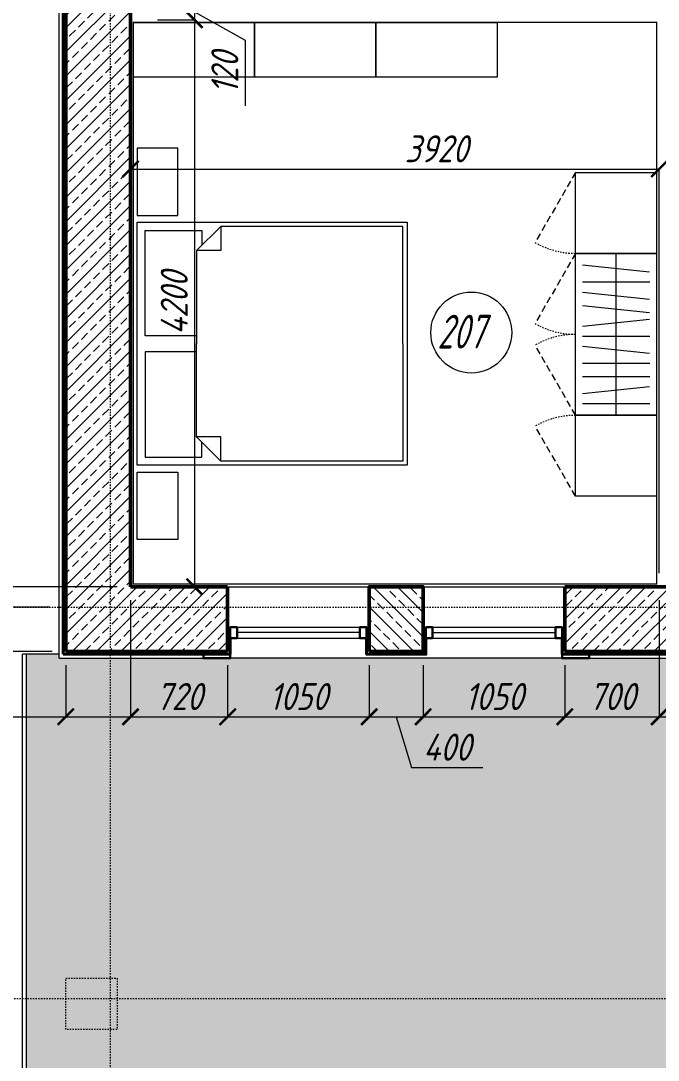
# Model space of a CAD drawing. Header units: millimetres. Extents: x 54 to 1314, y 20 to 614.
# Drawn here: x 570.9 to 618.1, y 416.6 to 493.6 of the extents above; entities that cross this region are included whole.
import ezdxf

# ---------------------------------------------------------------- set-up
doc = ezdxf.new("R2010")
doc.units = ezdxf.units.MM
for name, pattern in [('ACAD_ISO02W100', [15, 12, -3]), ('CENTER2', [1.125, 0.75, -0.125, 0.125, -0.125]), ('невидимая', [9.525, 6.35, -3.175]), ('невидимая2', [0.1875, 0.125, -0.0625])]:
    doc.linetypes.add(name, pattern=pattern)
for name, color, linetype, lineweight in [('A_ОКНА', 4, 'Continuous', 13), ('A_ПЕРЕГОР', 213, 'Continuous', 40), ('A_РАЗМ.ОСНОВНЫЕ', 4, 'Continuous', 13), ('A_ТЕХНОЛОГ', 36, 'Continuous', 9), ('TX', 2, 'Continuous', 9), ('А_МАРК.ПОМЕЩЕНИЙ', 173, 'Continuous', 20), ('А_МЕБЕЛЬ', 36, 'Continuous', 9), ('А_НЕВИДИМЫЕ', 8, 'ACAD_ISO02W100', 9), ('А_ОК.ПЕРЕПЛЕТ', 4, 'Continuous', 30), ('А_ПЕРВЫЙ ПЛАН', 102, 'Continuous', 15), ('А_СТЕНЫ ГАЗОБЕТОН', 5, 'Continuous', 50), ('А_ШТУКАТУРКА ФАСАД', 7, 'Continuous', 15), ('ОСИ', 40, 'CENTER2', 18), ('ШТРИХОВКА', 93, 'Continuous', 9)]:
    doc.layers.add(name, color=color, linetype=linetype, lineweight=lineweight)
doc.styles.add('ROMANS', font='romans.shx', dxfattribs={"width": 0.8, "oblique": 15})
doc.styles.add('SPDS', font='romans.shx', dxfattribs={"width": 0.85, "oblique": 15})
doc.dimstyles.new('100', dxfattribs={"dimtxt": 2, "dimasz": 1.2, "dimexe": 0, "dimexo": 1, "dimgap": 0.5, "dimtad": 1, "dimdec": 0, "dimlfac": 100, "dimdsep": 46, "dimtxsty": 'ROMANS', "dimblk1": 'ARCHTICK', "dimblk2": 'ARCHTICK', "dimsah": 1, "dimcen": 2, "dimclrd": 256, "dimclre": 256, "dimclrt": 256, "dimadec": 0, "dimazin": 2, "dimtfac": 1, "dimtdec": 0, "dimtmove": 1, "dimatfit": 3, "dimfxl": 1, "dimtvp": 1.5, "dimtolj": 1, "dimtzin": 0, "dimlwd": -1, "dimlwe": -1, "dimarcsym": 0})
pattern_1 = [(45, (289238.3103, -36474.056), (-0.898025612, 0.898025612), []), (45, (289239.2083, -36474.056), (-0.898025612, 0.898025612), [0.635, -0.3175])]

# ---------------------------------------------------------------- blocks, each defined once
blk = doc.blocks.new('_ARCHTICK')
at = {"color": 0, "linetype": 'ByBlock', "const_width": 0.15}
blk.add_lwpolyline([(-0.5, -0.5), (0.5, 0.5)], dxfattribs=at)
blk = doc.blocks.new('*D348')
at = {"layer": 'A_РАЗМ.ОСНОВНЫЕ', "transparency": 16777216}
for p, q in [((579.025, 492.721), (579.025, 482.664)), ((579.025, 482.664), (618.225, 482.664)), ((618.225, 452.717), (618.225, 482.664))]:
    blk.add_line(p, q, dxfattribs=at)
at = {"layer": 'Defpoints', "color": 0, "transparency": 16777216}
for p in [(579.025, 493.721), (618.225, 482.664), (618.225, 451.717)]:
    blk.add_point(p, dxfattribs=at)
at = {"layer": 'A_РАЗМ.ОСНОВНЫЕ', "transparency": 16777216, "xscale": 1.2, "yscale": 1.2, "zscale": 1.2, "rotation": 180}
blk.add_blockref('_ARCHTICK', (579.025, 482.664), dxfattribs=at)
at = {"layer": 'A_РАЗМ.ОСНОВНЫЕ', "transparency": 16777216, "xscale": 1.2, "yscale": 1.2, "zscale": 1.2}
blk.add_blockref('_ARCHTICK', (618.225, 482.664), dxfattribs=at)
at = {"layer": 'A_РАЗМ.ОСНОВНЫЕ', "transparency": 16777216, "insert": (601.699, 484.164), "char_height": 2, "attachment_point": 5, "style": 'ROMANS'}
blk.add_mtext('\\A1;3920', dxfattribs=at)
blk = doc.blocks.new('*D363')
at = {"layer": 'A_РАЗМ.ОСНОВНЫЕ', "transparency": 16777216}
for p, q in [((581.025, 494.921), (583.768, 494.921)), ((583.768, 494.921), (583.768, 493.721)), ((581.025, 493.721), (583.768, 493.721)), ((583.768, 494.321), (587.518, 492.213)), ((587.518, 492.213), (587.518, 487.351))]:
    blk.add_line(p, q, dxfattribs=at)
at = {"layer": 'Defpoints', "color": 0, "transparency": 16777216}
for p in [(580.025, 494.921), (580.025, 493.721), (583.768, 493.721)]:
    blk.add_point(p, dxfattribs=at)
at = {"layer": 'A_РАЗМ.ОСНОВНЫЕ', "transparency": 16777216, "xscale": 1.2, "yscale": 1.2, "zscale": 1.2}
for p, rotation in [((583.768, 494.921), 90), ((583.768, 493.721), 270)]:
    blk.add_blockref('_ARCHTICK', p, dxfattribs=dict(at, rotation=rotation))
at = {"layer": 'A_РАЗМ.ОСНОВНЫЕ', "transparency": 16777216, "insert": (586.018, 489.782), "char_height": 2, "attachment_point": 5, "rotation": 90, "style": 'ROMANS'}
blk.add_mtext('\\A1;120', dxfattribs=at)
blk = doc.blocks.new('*D364')
at = {"layer": 'A_РАЗМ.ОСНОВНЫЕ', "transparency": 16777216}
for p, q in [((581.025, 493.721), (583.768, 493.721)), ((583.768, 493.721), (583.768, 451.717)), ((581.025, 451.717), (583.768, 451.717))]:
    blk.add_line(p, q, dxfattribs=at)
at = {"layer": 'Defpoints', "color": 0, "transparency": 16777216}
for p in [(580.025, 493.721), (580.025, 451.717), (583.768, 451.717)]:
    blk.add_point(p, dxfattribs=at)
at = {"layer": 'A_РАЗМ.ОСНОВНЫЕ', "transparency": 16777216, "xscale": 1.2, "yscale": 1.2, "zscale": 1.2}
for p, rotation in [((583.768, 493.721), 90), ((583.768, 451.717), 270)]:
    blk.add_blockref('_ARCHTICK', p, dxfattribs=dict(at, rotation=rotation))
at = {"layer": 'A_РАЗМ.ОСНОВНЫЕ', "transparency": 16777216, "insert": (582.268, 472.719), "char_height": 2, "attachment_point": 5, "rotation": 90, "style": 'ROMANS'}
blk.add_mtext('\\A1;4200', dxfattribs=at)
blk = doc.blocks.new('KR 2')
at = {"color": 0}
for p, q in [((1016.582, 1034.353), (1016.582, 1014.353)), ((1034.582, 1034.353), (1016.582, 1034.353)), ((1034.582, 1014.353), (1034.582, 1034.353)), ((1017.182, 1033.753), (1017.182, 1029.553)), ((1024.982, 1033.753), (1017.182, 1033.753)), ((1024.982, 1029.953), (1024.982, 1033.753)), ((1026.182, 1029.953), (1026.182, 1033.753)), ((1026.182, 1033.753), (1033.982, 1033.753)), ((1033.982, 1033.753), (1033.982, 1029.553)), ((1018.682, 1029.953), (1016.882, 1028.153)), ((1017.182, 1029.553), (1018.282, 1029.553)), ((1018.682, 1029.953), (1025.582, 1029.953)), ((1018.682, 1028.153), (1018.682, 1029.953)), ((1032.482, 1029.953), (1025.582, 1029.953)), ((1032.482, 1029.953), (1034.282, 1028.153)), ((1032.482, 1028.153), (1032.482, 1029.953)), ((1033.982, 1029.553), (1032.882, 1029.553)), ((1016.882, 1028.153), (1018.682, 1028.153)), ((1016.882, 1014.653), (1016.882, 1028.153)), ((1034.282, 1028.153), (1032.482, 1028.153)), ((1034.282, 1014.653), (1034.282, 1028.153)), ((1016.582, 1014.353), (1034.582, 1014.353)), ((1025.582, 1014.653), (1016.882, 1014.653)), ((1025.582, 1014.653), (1034.282, 1014.653))]:
    blk.add_line(p, q, dxfattribs=at)
blk = doc.blocks.new('TYMB 1')
at = {"color": 0}
for p, q in [((1025.423, 1006.396), (1025.423, 1003.396)), ((1030.423, 1006.396), (1025.423, 1006.396)), ((1030.423, 1003.396), (1030.423, 1006.396)), ((1025.423, 1003.396), (1030.423, 1003.396))]:
    blk.add_line(p, q, dxfattribs=at)
blk = doc.blocks.new('*D385')
at = {"layer": 'A_РАЗМ.ОСНОВНЫЕ', "transparency": 16777216}
for p, q in [((564.29, 452.288), (564.29, 457.15)), ((567.54, 450.967), (564.29, 452.288)), ((578.025, 451.717), (567.54, 451.717)), ((567.54, 451.717), (567.54, 450.217)), ((573.025, 450.217), (567.54, 450.217))]:
    blk.add_line(p, q, dxfattribs=at)
at = {"layer": 'Defpoints', "color": 0, "transparency": 16777216}
for p in [(579.025, 451.717), (567.54, 450.217), (574.025, 450.217)]:
    blk.add_point(p, dxfattribs=at)
at = {"layer": 'A_РАЗМ.ОСНОВНЫЕ', "transparency": 16777216, "xscale": 1.2, "yscale": 1.2, "zscale": 1.2}
for p, rotation in [((567.54, 451.717), 90), ((567.54, 450.217), 270)]:
    blk.add_blockref('_ARCHTICK', p, dxfattribs=dict(at, rotation=rotation))
at = {"layer": 'A_РАЗМ.ОСНОВНЫЕ', "transparency": 16777216, "insert": (562.79, 454.719), "char_height": 2, "attachment_point": 5, "rotation": 90, "style": 'ROMANS'}
blk.add_mtext('\\A1;150', dxfattribs=at)
blk = doc.blocks.new('*D386')
at = {"layer": 'A_РАЗМ.ОСНОВНЫЕ', "transparency": 16777216}
for p, q in [((573.025, 450.217), (567.54, 450.217)), ((567.54, 450.217), (567.54, 446.917)), ((567.54, 448.567), (564.29, 447.955)), ((564.29, 447.955), (564.29, 442.585)), ((573.225, 446.917), (567.54, 446.917))]:
    blk.add_line(p, q, dxfattribs=at)
at = {"layer": 'Defpoints', "color": 0, "transparency": 16777216}
for p in [(574.025, 450.217), (567.54, 446.917), (574.225, 446.917)]:
    blk.add_point(p, dxfattribs=at)
at = {"layer": 'A_РАЗМ.ОСНОВНЫЕ', "transparency": 16777216, "xscale": 1.2, "yscale": 1.2, "zscale": 1.2}
for p, rotation in [((567.54, 450.217), 90), ((567.54, 446.917), 270)]:
    blk.add_blockref('_ARCHTICK', p, dxfattribs=dict(at, rotation=rotation))
at = {"layer": 'A_РАЗМ.ОСНОВНЫЕ', "transparency": 16777216, "insert": (562.79, 445.27), "char_height": 2, "attachment_point": 5, "rotation": 90, "style": 'ROMANS'}
blk.add_mtext('\\A1;330', dxfattribs=at)
blk = doc.blocks.new('*D395')
at = {"layer": 'A_РАЗМ.ОСНОВНЫЕ', "transparency": 16777216}
for p, q in [((573.225, 496.917), (567.54, 496.917)), ((567.54, 496.917), (567.54, 451.717)), ((578.025, 451.717), (567.54, 451.717))]:
    blk.add_line(p, q, dxfattribs=at)
at = {"layer": 'Defpoints', "color": 0, "transparency": 16777216}
for p in [(574.225, 496.917), (567.54, 451.717), (579.025, 451.717)]:
    blk.add_point(p, dxfattribs=at)
at = {"layer": 'A_РАЗМ.ОСНОВНЫЕ', "transparency": 16777216, "xscale": 1.2, "yscale": 1.2, "zscale": 1.2}
for p, rotation in [((567.54, 496.917), 90), ((567.54, 451.717), 270)]:
    blk.add_blockref('_ARCHTICK', p, dxfattribs=dict(at, rotation=rotation))
at = {"layer": 'A_РАЗМ.ОСНОВНЫЕ', "transparency": 16777216, "insert": (566.04, 474.317), "char_height": 2, "attachment_point": 5, "rotation": 90, "style": 'ROMANS'}
blk.add_mtext('\\A1;4520', dxfattribs=at)
blk = doc.blocks.new('*D425')
at = {"layer": 'A_РАЗМ.ОСНОВНЫЕ', "transparency": 16777216}
for p, q in [((579.025, 450.717), (579.025, 442.084)), ((574.225, 445.917), (574.225, 442.084)), ((565.493, 442.084), (574.225, 442.084)), ((574.225, 442.084), (579.025, 442.084))]:
    blk.add_line(p, q, dxfattribs=at)
at = {"layer": 'Defpoints', "color": 0, "transparency": 16777216}
for p in [(579.025, 451.717), (574.225, 446.917), (579.025, 442.084)]:
    blk.add_point(p, dxfattribs=at)
at = {"layer": 'A_РАЗМ.ОСНОВНЫЕ', "transparency": 16777216, "xscale": 1.2, "yscale": 1.2, "zscale": 1.2, "rotation": 180}
blk.add_blockref('_ARCHTICK', (574.225, 442.084), dxfattribs=at)
at = {"layer": 'A_РАЗМ.ОСНОВНЫЕ', "transparency": 16777216, "xscale": 1.2, "yscale": 1.2, "zscale": 1.2}
blk.add_blockref('_ARCHTICK', (579.025, 442.084), dxfattribs=at)
at = {"layer": 'A_РАЗМ.ОСНОВНЫЕ', "transparency": 16777216, "insert": (568.14, 443.584), "char_height": 2, "attachment_point": 5, "style": 'ROMANS'}
blk.add_mtext('\\A1;480', dxfattribs=at)
blk = doc.blocks.new('*D426')
at = {"layer": 'A_РАЗМ.ОСНОВНЫЕ', "transparency": 16777216}
for p, q in [((579.025, 450.717), (579.025, 442.084)), ((586.225, 445.917), (586.225, 442.084)), ((579.025, 442.084), (586.225, 442.084))]:
    blk.add_line(p, q, dxfattribs=at)
at = {"layer": 'Defpoints', "color": 0, "transparency": 16777216}
for p in [(579.025, 451.717), (586.225, 446.917), (586.225, 442.084)]:
    blk.add_point(p, dxfattribs=at)
at = {"layer": 'A_РАЗМ.ОСНОВНЫЕ', "transparency": 16777216, "xscale": 1.2, "yscale": 1.2, "zscale": 1.2, "rotation": 180}
blk.add_blockref('_ARCHTICK', (579.025, 442.084), dxfattribs=at)
at = {"layer": 'A_РАЗМ.ОСНОВНЫЕ', "transparency": 16777216, "xscale": 1.2, "yscale": 1.2, "zscale": 1.2}
blk.add_blockref('_ARCHTICK', (586.225, 442.084), dxfattribs=at)
at = {"layer": 'A_РАЗМ.ОСНОВНЫЕ', "transparency": 16777216, "insert": (582.625, 443.584), "char_height": 2, "attachment_point": 5, "style": 'ROMANS'}
blk.add_mtext('\\A1;720', dxfattribs=at)
blk = doc.blocks.new('*D427')
at = {"layer": 'A_РАЗМ.ОСНОВНЫЕ', "transparency": 16777216}
for p, q in [((586.225, 445.917), (586.225, 442.084)), ((596.722, 445.917), (596.722, 442.084)), ((586.225, 442.084), (596.722, 442.084))]:
    blk.add_line(p, q, dxfattribs=at)
at = {"layer": 'Defpoints', "color": 0, "transparency": 16777216}
for p in [(586.225, 446.917), (596.722, 446.917), (596.722, 442.084)]:
    blk.add_point(p, dxfattribs=at)
at = {"layer": 'A_РАЗМ.ОСНОВНЫЕ', "transparency": 16777216, "xscale": 1.2, "yscale": 1.2, "zscale": 1.2, "rotation": 180}
blk.add_blockref('_ARCHTICK', (586.225, 442.084), dxfattribs=at)
at = {"layer": 'A_РАЗМ.ОСНОВНЫЕ', "transparency": 16777216, "xscale": 1.2, "yscale": 1.2, "zscale": 1.2}
blk.add_blockref('_ARCHTICK', (596.722, 442.084), dxfattribs=at)
at = {"layer": 'A_РАЗМ.ОСНОВНЫЕ', "transparency": 16777216, "insert": (591.473, 443.584), "char_height": 2, "attachment_point": 5, "style": 'ROMANS'}
blk.add_mtext('\\A1;1050', dxfattribs=at)
blk = doc.blocks.new('*D428')
at = {"layer": 'A_РАЗМ.ОСНОВНЫЕ', "transparency": 16777216}
for p, q in [((596.722, 445.917), (596.722, 442.084)), ((600.722, 445.917), (600.722, 442.084)), ((596.722, 442.084), (600.722, 442.084)), ((598.722, 442.084), (599.847, 438.334)), ((599.847, 438.334), (605.141, 438.334))]:
    blk.add_line(p, q, dxfattribs=at)
at = {"layer": 'Defpoints', "color": 0, "transparency": 16777216}
for p in [(596.722, 446.917), (600.722, 446.917), (600.722, 442.084)]:
    blk.add_point(p, dxfattribs=at)
at = {"layer": 'A_РАЗМ.ОСНОВНЫЕ', "transparency": 16777216, "xscale": 1.2, "yscale": 1.2, "zscale": 1.2, "rotation": 180}
blk.add_blockref('_ARCHTICK', (596.722, 442.084), dxfattribs=at)
at = {"layer": 'A_РАЗМ.ОСНОВНЫЕ', "transparency": 16777216, "xscale": 1.2, "yscale": 1.2, "zscale": 1.2}
blk.add_blockref('_ARCHTICK', (600.722, 442.084), dxfattribs=at)
at = {"layer": 'A_РАЗМ.ОСНОВНЫЕ', "transparency": 16777216, "insert": (602.494, 439.834), "char_height": 2, "attachment_point": 5, "style": 'ROMANS'}
blk.add_mtext('\\A1;400', dxfattribs=at)
blk = doc.blocks.new('*D429')
at = {"layer": 'A_РАЗМ.ОСНОВНЫЕ', "transparency": 16777216}
for p, q in [((600.722, 445.917), (600.722, 442.084)), ((611.225, 445.917), (611.225, 442.084)), ((600.722, 442.084), (611.225, 442.084))]:
    blk.add_line(p, q, dxfattribs=at)
at = {"layer": 'Defpoints', "color": 0, "transparency": 16777216}
for p in [(600.722, 446.917), (611.225, 446.917), (611.225, 442.084)]:
    blk.add_point(p, dxfattribs=at)
at = {"layer": 'A_РАЗМ.ОСНОВНЫЕ', "transparency": 16777216, "xscale": 1.2, "yscale": 1.2, "zscale": 1.2, "rotation": 180}
blk.add_blockref('_ARCHTICK', (600.722, 442.084), dxfattribs=at)
at = {"layer": 'A_РАЗМ.ОСНОВНЫЕ', "transparency": 16777216, "xscale": 1.2, "yscale": 1.2, "zscale": 1.2}
blk.add_blockref('_ARCHTICK', (611.225, 442.084), dxfattribs=at)
at = {"layer": 'A_РАЗМ.ОСНОВНЫЕ', "transparency": 16777216, "insert": (605.973, 443.584), "char_height": 2, "attachment_point": 5, "style": 'ROMANS'}
blk.add_mtext('\\A1;1050', dxfattribs=at)
blk = doc.blocks.new('*D430')
at = {"layer": 'A_РАЗМ.ОСНОВНЫЕ', "transparency": 16777216}
for p, q in [((618.225, 450.717), (618.225, 442.084)), ((611.225, 445.917), (611.225, 442.084)), ((611.225, 442.084), (618.225, 442.084))]:
    blk.add_line(p, q, dxfattribs=at)
at = {"layer": 'Defpoints', "color": 0, "transparency": 16777216}
for p in [(618.225, 451.717), (611.225, 446.917), (618.225, 442.084)]:
    blk.add_point(p, dxfattribs=at)
at = {"layer": 'A_РАЗМ.ОСНОВНЫЕ', "transparency": 16777216, "xscale": 1.2, "yscale": 1.2, "zscale": 1.2, "rotation": 180}
blk.add_blockref('_ARCHTICK', (611.225, 442.084), dxfattribs=at)
at = {"layer": 'A_РАЗМ.ОСНОВНЫЕ', "transparency": 16777216, "xscale": 1.2, "yscale": 1.2, "zscale": 1.2}
blk.add_blockref('_ARCHTICK', (618.225, 442.084), dxfattribs=at)
at = {"layer": 'A_РАЗМ.ОСНОВНЫЕ', "transparency": 16777216, "insert": (614.725, 443.584), "char_height": 2, "attachment_point": 5, "style": 'ROMANS'}
blk.add_mtext('\\A1;700', dxfattribs=at)
blk = doc.blocks.new('*D431')
at = {"layer": 'A_РАЗМ.ОСНОВНЫЕ', "transparency": 16777216}
for p, q in [((618.225, 450.717), (618.225, 442.084)), ((622.025, 450.717), (622.025, 442.084)), ((618.225, 442.084), (622.025, 442.084)), ((620.125, 442.084), (621.25, 438.334)), ((621.25, 438.334), (626.619, 438.334))]:
    blk.add_line(p, q, dxfattribs=at)
at = {"layer": 'Defpoints', "color": 0, "transparency": 16777216}
for p in [(618.225, 451.717), (622.025, 451.717), (622.025, 442.084)]:
    blk.add_point(p, dxfattribs=at)
at = {"layer": 'A_РАЗМ.ОСНОВНЫЕ', "transparency": 16777216, "xscale": 1.2, "yscale": 1.2, "zscale": 1.2, "rotation": 180}
blk.add_blockref('_ARCHTICK', (618.225, 442.084), dxfattribs=at)
at = {"layer": 'A_РАЗМ.ОСНОВНЫЕ', "transparency": 16777216, "xscale": 1.2, "yscale": 1.2, "zscale": 1.2}
blk.add_blockref('_ARCHTICK', (622.025, 442.084), dxfattribs=at)
at = {"layer": 'A_РАЗМ.ОСНОВНЫЕ', "transparency": 16777216, "insert": (623.934, 439.834), "char_height": 2, "attachment_point": 5, "style": 'ROMANS'}
blk.add_mtext('\\A1;380', dxfattribs=at)

msp = doc.modelspace()

# ---------------------------------------------------------------- hatches: boundary and pattern name
at = {"layer": 'А_СТЕНЫ ГАЗОБЕТОН', "lineweight": 9, "ltscale": 100}
h = msp.add_hatch(dxfattribs=at)
h.set_pattern_fill('ANSI33', color=256, scale=0.2, style=0)
h.set_pattern_definition(pattern_1)
h.paths.add_polyline_path([(579.025, 496.917), (579.025, 451.717), (586.225, 451.717), (586.225, 446.917), (574.225, 446.917), (574.225, 496.917)])
h = msp.add_hatch(dxfattribs=at)
h.set_pattern_fill('ANSI33', color=256, scale=0.2, angle=90, style=0)
h.set_pattern_definition([(135, (37642.6948, 289042.7022), (-0.898025612, -0.898025612), []), (135, (37642.6948, 289043.6003), (-0.898025612, -0.898025612), [0.635, -0.3175])])
h.paths.add_polyline_path([(596.722, 446.917), (596.722, 451.717), (600.722, 451.717), (600.722, 446.917)])
h = msp.add_hatch(dxfattribs=at)
h.set_pattern_fill('ANSI33', color=256, scale=0.2, style=0)
h.set_pattern_definition(pattern_1)
h.paths.add_polyline_path([(629.225, 451.717), (611.225, 451.717), (611.225, 446.917), (629.225, 446.917)])
at = {"layer": 'ШТРИХОВКА'}
h = msp.add_hatch(dxfattribs=at)
h.set_pattern_fill('SHINGLES', color=30, scale=4, angle=720, pattern_type=2)
h.set_pattern_definition([(360, (-2220.4113, 4956.2288), (2e-15, 4), [1.2, -0.8, 1.2, -0.8]), (360, (-2219.4113, 4958.2288), (2e-15, 4), [1.2, -0.8, 1.2, -0.8]), (90, (-2220.8113, 4956.6288), (-4, 2e-15), [1.6, -2.4]), (90, (-2219.8113, 4958.6288), (-4, 2e-15), [1.6, -2.4]), (90, (-2218.8113, 4956.6288), (-4, 2e-15), [1.6, -2.4]), (90, (-2217.8113, 4958.6288), (-4, 2e-15), [1.6, -2.4]), (225, (-2220.8113, 4956.6288), (-3e-15, -4), [0.5656854, -5.0911688]), (225, (-2218.8113, 4956.6288), (-3e-15, -4), [0.5656854, -5.0911688]), (225, (-2219.8113, 4958.6288), (-3e-15, -4), [0.5656854, -5.0911688]), (225, (-2217.8113, 4958.6288), (-3e-15, -4), [0.5656854, -5.0911688]), (135, (-2220.4113, 4956.2288), (-4, 2e-15), [0.5656854, -5.0911688]), (135, (-2219.4113, 4958.2288), (-4, 2e-15), [0.5656854, -5.0911688]), (135, (-2218.4113, 4956.2288), (-4, 2e-15), [0.5656854, -5.0911688]), (135, (-2217.4113, 4958.2288), (-4, 2e-15), [0.5656854, -5.0911688])])
h.paths.add_polyline_path([(711.425, 442.117), (715.225, 442.117), (715.225, 430.517), (708.825, 430.517), (708.825, 436.917), (711.425, 436.917)], flags=16)
h.paths.add_polyline_path([(629.425, 446.417), (629.425, 446.417), (573.725, 446.417), (573.725, 446.717), (571.325, 446.717), (571.325, 415.617), (718.125, 415.616), (718.125, 446.717), (715.725, 446.717), (715.725, 446.417)])

# ---------------------------------------------------------------- linework, layer by layer
at = {"layer": 'A_ОКНА'}
for p, q in [((586.225, 448.717), (596.722, 448.717)), ((596.022, 448.317), (586.925, 448.317)), ((600.722, 448.717), (611.225, 448.717)), ((601.422, 448.317), (610.525, 448.317)), ((586.225, 447.917), (596.722, 447.917)), ((600.722, 447.917), (611.225, 447.917))]:
    msp.add_line(p, q, dxfattribs=at)
at = {"layer": 'A_ПЕРЕГОР'}
for p, q in [((574.025, 446.717), (574.025, 497.117)), ((586.425, 447.917), (586.425, 446.717)), ((611.025, 447.917), (611.025, 446.717)), ((586.425, 446.717), (574.025, 446.717)), ((629.425, 446.717), (611.025, 446.717))]:
    msp.add_line(p, q, dxfattribs=at)
msp.add_lwpolyline([(600.922, 447.917), (600.922, 446.717), (596.522, 446.717), (596.522, 447.917)], dxfattribs=at)
at = {"layer": 'Defpoints', "ltscale": 100, "const_width": 0.1}
msp.add_lwpolyline([(579.225, 493.521), (618.025, 493.521), (618.025, 451.917), (579.225, 451.917)], close=True, dxfattribs=at)
at = {"layer": 'TX'}
for points in [[(579.225, 489.501), (588.225, 489.501), (588.225, 493.501), (579.225, 493.501)], [(588.225, 489.501), (597.225, 489.501), (597.225, 493.501), (588.225, 493.501)], [(597.225, 489.501), (606.225, 489.501), (606.225, 493.501), (597.225, 493.501)]]:
    msp.add_lwpolyline(points, close=True, dxfattribs=at)
at = {"layer": 'А_МАРК.ПОМЕЩЕНИЙ'}
msp.add_circle((604.291, 470.548), 3, dxfattribs=at)
at = {"layer": 'А_МЕБЕЛЬ', "linetype": 'невидимая2', "ltscale": 4}
for p, q in [((612.025, 482.417), (609.025, 477.22)), ((612.025, 476.417), (609.025, 471.22)), ((612.025, 464.417), (609.025, 469.613)), ((612.025, 458.417), (609.025, 463.613))]:
    msp.add_line(p, q, dxfattribs=at)
at = {"layer": 'А_МЕБЕЛЬ'}
for p, q in [((615.025, 464.417), (615.025, 476.417)), ((617.513, 475.026), (612.536, 475.549)), ((617.525, 474.288), (612.525, 474.288)), ((612.536, 473.549), (617.513, 473.026)), ((612.536, 472.549), (617.513, 472.026)), ((612.536, 471.026), (617.513, 471.549)), ((612.525, 470.288), (617.525, 470.288)), ((612.536, 469.549), (617.513, 469.026)), ((612.525, 468.288), (617.525, 468.288)), ((612.525, 467.288), (617.525, 467.288)), ((612.536, 466.026), (617.513, 466.549)), ((612.525, 465.288), (617.525, 465.288))]:
    msp.add_line(p, q, dxfattribs=at)
for points in [[(612.025, 482.417), (618.025, 482.417), (618.025, 476.417), (612.025, 476.417)], [(612.025, 476.417), (618.025, 476.417), (618.025, 464.417), (612.025, 464.417)], [(612.025, 464.417), (618.025, 464.417), (618.025, 458.417), (612.025, 458.417)]]:
    msp.add_lwpolyline(points, close=True, dxfattribs=at)
at = {"layer": 'А_МЕБЕЛЬ', "linetype": 'невидимая', "ltscale": 0.0001}
for centre, start, end in [((612.025, 482.417), 240, 270), ((612.025, 476.417), 240, 270), ((612.025, 464.417), 90, 120), ((612.025, 458.417), 90, 120)]:
    msp.add_arc(centre, 6, start, end, dxfattribs=at)
at = {"layer": 'А_НЕВИДИМЫЕ', "ltscale": 0.0001}
msp.add_lwpolyline([(574.225, 422.717), (578.025, 422.717), (578.025, 418.917), (574.225, 418.917)], close=True, dxfattribs=at)
at = {"layer": 'А_ОК.ПЕРЕПЛЕТ'}
for points in [[(586.425, 447.917), (586.425, 448.717), (586.925, 448.717), (586.925, 447.917)], [(596.522, 447.917), (596.522, 448.717), (596.022, 448.717), (596.022, 447.917)], [(600.922, 447.917), (600.922, 448.717), (601.422, 448.717), (601.422, 447.917)], [(611.025, 447.917), (611.025, 448.717), (610.525, 448.717), (610.525, 447.917)]]:
    msp.add_lwpolyline(points, close=True, dxfattribs=at)
at = {"layer": 'А_ПЕРВЫЙ ПЛАН', "ltscale": 100}
for p, q in [((586.225, 451.717), (596.722, 451.717)), ((600.722, 451.717), (611.725, 451.717)), ((571.025, 415.617), (571.025, 446.717)), ((573.725, 446.717), (571.025, 446.717)), ((571.325, 415.617), (571.325, 446.717)), ((611.025, 446.417), (586.425, 446.417))]:
    msp.add_line(p, q, dxfattribs=at)
at = {"layer": 'А_СТЕНЫ ГАЗОБЕТОН', "ltscale": 100}
for p, q in [((574.225, 446.917), (574.225, 496.917)), ((579.025, 496.917), (579.025, 451.717)), ((579.025, 451.717), (586.225, 451.717)), ((586.225, 446.917), (586.225, 451.717)), ((629.225, 451.717), (611.225, 451.717)), ((611.225, 446.917), (611.225, 451.717)), ((586.225, 446.917), (574.225, 446.917)), ((629.225, 446.917), (611.225, 446.917))]:
    msp.add_line(p, q, dxfattribs=at)
msp.add_lwpolyline([(596.722, 446.917), (596.722, 451.717), (600.722, 451.717), (600.722, 446.917)], close=True, dxfattribs=at)
at = {"layer": 'А_ШТУКАТУРКА ФАСАД', "color": 7}
for p, q in [((573.725, 446.417), (573.725, 495.117)), ((573.725, 446.417), (584.425, 446.417)), ((613.025, 446.417), (627.425, 446.417))]:
    msp.add_line(p, q, dxfattribs=at)
at = {"layer": 'А_ШТУКАТУРКА ФАСАД', "color": 7, "lineweight": 30}
for points in [[(584.425, 446.417), (586.425, 446.417), (586.425, 446.717), (584.425, 446.717)], [(613.025, 446.417), (611.025, 446.417), (611.025, 446.717), (613.025, 446.717)]]:
    msp.add_lwpolyline(points, close=True, dxfattribs=at)
at = {"layer": 'ОСИ', "ltscale": 0.01}
for p, q in [((577.525, 595.481), (577.525, 404.005)), ((550.389, 450.217), (737.415, 450.217)), ((550.389, 421.217), (737.415, 421.217))]:
    msp.add_line(p, q, dxfattribs=at)

# ---------------------------------------------------------------- block references
at = {"layer": 'A_ТЕХНОЛОГ', "rotation": 90}
msp.add_blockref('TYMB 1', (1585.921, -546.207), dxfattribs=at)
at = {"layer": 'A_ТЕХНОЛОГ', "xscale": -1, "rotation": 90}
for name, p in [('KR 2', (1613.877, 1495.298)), ('TYMB 1', (1585.921, 1485.64))]:
    msp.add_blockref(name, p, dxfattribs=at)

# ---------------------------------------------------------------- texts
at = {"layer": 'А_МАРК.ПОМЕЩЕНИЙ', "style": 'SPDS', "oblique": 15, "width": 0.65}
msp.add_text('207', height=2.5, dxfattribs=at).set_placement((601.769, 469.366))

# ---------------------------------------------------------------- dimensions: what is measured, and where the dimension line sits
at = {"layer": 'A_РАЗМ.ОСНОВНЫЕ'}
for base, p1, p2, picture, middle in [((567.54, 451.717), (574.225, 496.917), (579.025, 451.717), '*D395', (566.04, 474.317)), ((583.768, 451.717), (580.025, 493.721), (580.025, 451.717), '*D364', (582.268, 472.719))]:
    dim = msp.add_linear_dim(base=base, p1=p1, p2=p2, angle=90, dimstyle='100', dxfattribs=at)
    dim.commit()
    dim.dimension.update_dxf_attribs({"geometry": picture, "text_midpoint": middle})
for base, p1, p2, picture, middle in [((583.768, 493.721), (580.025, 494.921), (580.025, 493.721), '*D363', (587.518, 491.713)), ((567.54, 450.217), (579.025, 451.717), (574.025, 450.217), '*D385', (564.29, 452.788)), ((567.54, 446.917), (574.025, 450.217), (574.225, 446.917), '*D386', (564.29, 447.455))]:
    dim = msp.add_linear_dim(base=base, p1=p1, p2=p2, angle=90, dimstyle='100', dxfattribs=at)
    dim.commit()
    dim.dimension.update_dxf_attribs({"geometry": picture, "text_midpoint": middle, "dimtype": 160})
for base, p1, p2, picture, middle in [((618.225, 482.664), (579.025, 493.721), (618.225, 451.717), '*D348', (601.699, 482.664)), ((579.025, 442.084), (574.225, 446.917), (579.025, 451.717), '*D425', (568.14, 442.084))]:
    dim = msp.add_linear_dim(base=base, p1=p1, p2=p2, dimstyle='100', dxfattribs=at)
    dim.commit()
    dim.dimension.update_dxf_attribs({"geometry": picture, "text_midpoint": middle, "dimtype": 160})
for base, p1, p2, picture, middle in [((586.225, 442.084), (579.025, 451.717), (586.225, 446.917), '*D426', (582.625, 443.584)), ((618.225, 442.084), (611.225, 446.917), (618.225, 451.717), '*D430', (614.725, 443.584)), ((622.025, 442.084), (618.225, 451.717), (622.025, 451.717), '*D431', (621.75, 439.834)), ((596.722, 442.084), (586.225, 446.917), (596.722, 446.917), '*D427', (591.473, 443.584)), ((600.722, 442.084), (596.722, 446.917), (600.722, 446.917), '*D428', (600.347, 439.834)), ((611.225, 442.084), (600.722, 446.917), (611.225, 446.917), '*D429', (605.973, 443.584))]:
    dim = msp.add_linear_dim(base=base, p1=p1, p2=p2, dimstyle='100', dxfattribs=at)
    dim.commit()
    dim.dimension.update_dxf_attribs({"geometry": picture, "text_midpoint": middle})

doc.saveas('drawing.dxf')
